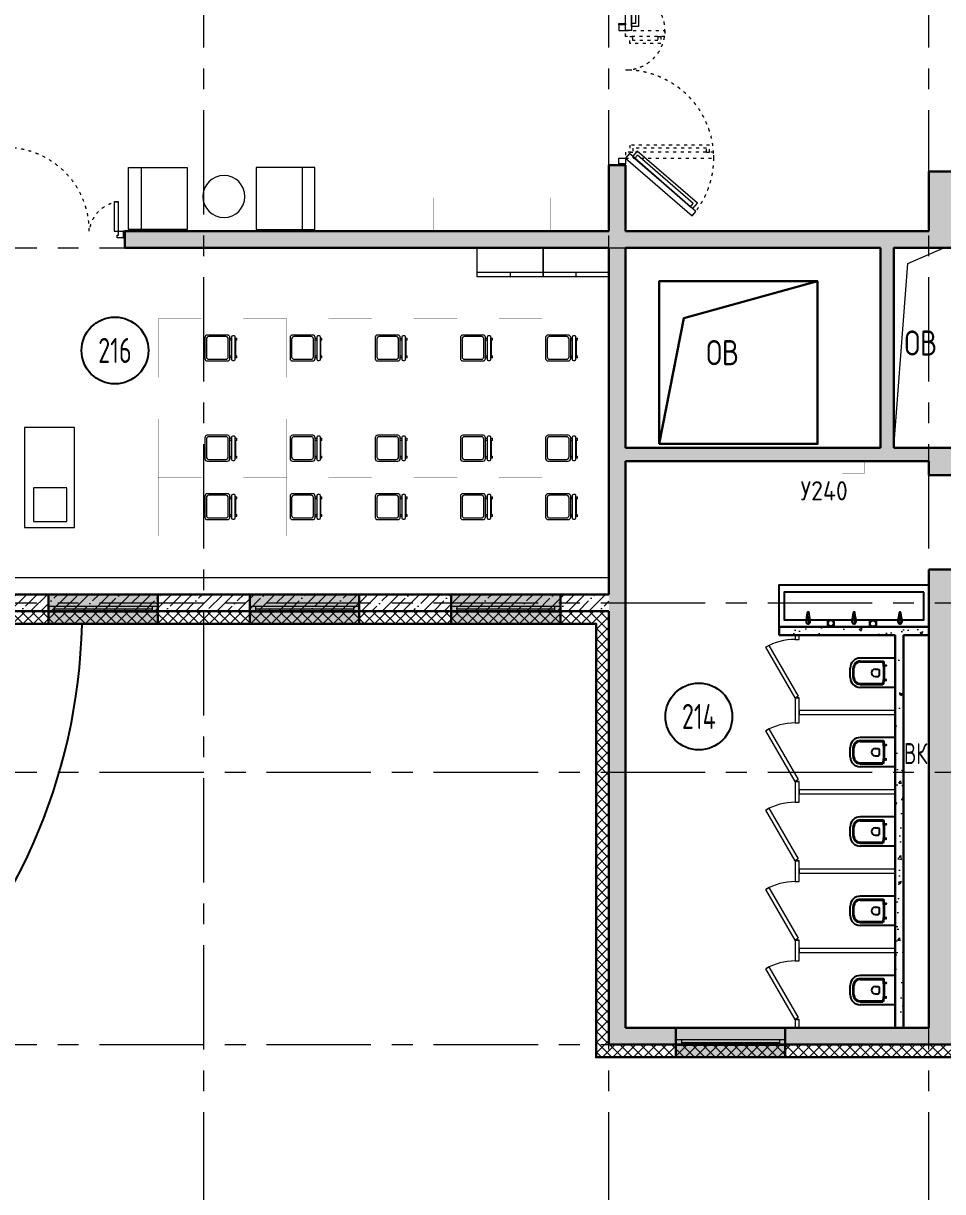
# Model space of a CAD drawing. Header units: millimetres. Extents: x -13407 to 95998, y -2719 to 109387.
# Drawn here: x 40525 to 51530, y 4380 to 18370 of the extents above; entities that cross this region are included whole.
import ezdxf
from ezdxf.enums import TextEntityAlignment as Align

# ---------------------------------------------------------------- set-up
doc = ezdxf.new("R2010")
doc.units = ezdxf.units.MM
for name, pattern in [('ACAD_ISO03W100', [30, 12, -18]), ('CENTER', [2, 1.25, -0.25, 0.25, -0.25]), ('HIDDEN', [6, 4, -2])]:
    doc.linetypes.add(name, pattern=pattern)
for name, color, linetype, lineweight in [('АР_Двери', 5, 'Continuous', 18), ('АР_Маркер экспликации', 239, 'Continuous', 13), ('АР_Навесной фасад', 5, 'Continuous', 5), ('АР_Номер помещения', 1, 'Continuous', 25), ('АР_Окна БЛОК', 250, 'Continuous', 13), ('АР_Оси', 193, 'Continuous', 9), ('АР_Перегородки газоблок', 165, 'Continuous', 30), ('АР_Перегородки газоблок_Штрих', 165, 'Continuous', 5), ('АР_Перегородки сантехнические', 216, 'Continuous', 9), ('АР_Подоконники', 163, 'Continuous', 9), ('АР_Помещения_площадь', 19, 'Continuous', 9), ('АР_Сущ Несущая стена', 202, 'Continuous', 30), ('АР_тонкая линия', 250, 'Continuous', 0), ('АР_Утеплитель', 250, 'Continuous', 9), ('АР_Штриховка монолит', 250, 'Continuous', 9), ('ТХ_мебель передв', 250, 'Continuous', 13), ('ТХ_ОСНОВНОЙ', 103, 'Continuous', 25)]:
    doc.layers.add(name, color=color, linetype=linetype, lineweight=lineweight)
for name, color, linetype in [('АР_Отверстия', 251, 'Continuous'), ('ТХ_дозаторы', 7, 'Continuous'), ('ТХ_обор_бытовое', 14, 'Continuous'), ('ТХ_обор_бытовое_поз', 14, 'Continuous'), ('ТХ_сантехника', 253, 'Continuous')]:
    doc.layers.add(name, color=color, linetype=linetype)
doc.layers.get('ТХ_ОСНОВНОЙ').off()
doc.styles.add('ICOCPEUR', font='isocpeur.ttf')
doc.styles.add('ISOCPEUR', font='isocpeur.ttf', dxfattribs={"width": 0.7})
doc.styles.add('ISOCPEUR_1', font='isocpeur.ttf', dxfattribs={"width": 0.9, "height": 250})
doc.styles.get("Standard").update_dxf_attribs({"font": 'arial.ttf'})

# ---------------------------------------------------------------- blocks, each defined once
blk = doc.blocks.new('*U280')
at = {"color": 253}
for p, q in [((0, 0), (0, -50)), ((700, 0), (700, -50))]:
    blk.add_line(p, q, dxfattribs=at)
blk.add_lwpolyline([(0, 0), (606, 350), (628, 312), (22, -38)], close=True, dxfattribs=at)
blk.add_arc((0, 0), 700, 0, 30, dxfattribs=at)
blk = doc.blocks.new('*U281')
at = {"color": 253}
for p, q in [((0, 0), (0, -50)), ((700, 0), (700, -50))]:
    blk.add_line(p, q, dxfattribs=at)
blk.add_lwpolyline([(0, 0), (606, 350), (628, 312), (22, -38)], close=True, dxfattribs=at)
blk.add_arc((0, 0), 700, 0, 30, dxfattribs=at)
blk = doc.blocks.new('*U267')
at = {"color": 253}
for p, q in [((0, 0), (0, -50)), ((700, 0), (700, -50))]:
    blk.add_line(p, q, dxfattribs=at)
blk.add_lwpolyline([(0, 0), (606, 350), (628, 312), (22, -38)], close=True, dxfattribs=at)
blk.add_arc((0, 0), 700, 0, 30, dxfattribs=at)
blk = doc.blocks.new('*U268')
at = {"color": 253}
for p, q in [((0, 0), (0, -50)), ((700, 0), (700, -50))]:
    blk.add_line(p, q, dxfattribs=at)
blk.add_lwpolyline([(0, 0), (606, 350), (628, 312), (22, -38)], close=True, dxfattribs=at)
blk.add_arc((0, 0), 700, 0, 30, dxfattribs=at)
blk = doc.blocks.new('*U269')
at = {"color": 253}
for p, q in [((0, 0), (0, -50)), ((700, 0), (700, -50))]:
    blk.add_line(p, q, dxfattribs=at)
blk.add_lwpolyline([(0, 0), (606, 350), (628, 312), (22, -38)], close=True, dxfattribs=at)
blk.add_arc((0, 0), 700, 0, 30, dxfattribs=at)
blk = doc.blocks.new('Полуторная_на лестницу')
at = {"color": 253}
for points in [[(75, 80), (75, 1080), (125, 1080), (125, 80)], [(1375, 430), (1375, 80), (1425, 80), (1425, 430)]]:
    blk.add_lwpolyline(points, close=True, dxfattribs=at)
for points in [[(0, 0), (0, 80), (20, 80), (20, 0), (0, 0)], [(20, 80), (20, 0), (90, 0), (90, 30), (75, 30), (75, 80), (20, 80)], [(1480, 80), (1480, 0), (1410, 0), (1410, 30), (1425, 30), (1425, 80), (1480, 80)], [(1500, 0), (1500, 80), (1480, 80), (1480, 0), (1500, 0)]]:
    blk.add_lwpolyline(points, dxfattribs=at)
at = {"color": 253, "linetype": 'ACAD_ISO03W100', "ltscale": 3}
for centre, radius, start, end in [((75, 80), 1000, 0, 90), ((1465, 40), 392, 95.9075, 174.0925)]:
    blk.add_arc(centre, radius, start, end, dxfattribs=at)
blk = doc.blocks.new('*U224')
h = blk.add_hatch(color=253)
h.dxf.hatch_style = 1
h.paths.add_polyline_path([(-1310, -140), (0, -140), (0, 220), (-1310, 220)])
at = {"color": 253, "lineweight": 30}
for p, q in [((-1310, -140), (-1310, 220)), ((0, -140), (0, 220))]:
    blk.add_line(p, q, dxfattribs=at)
at = {"color": 253}
for p, q in [((0, 220), (-1310, 220)), ((-1310, 70), (0, 70)), ((-1310, 0), (0, 0)), ((-1240, 0), (-1240, 70)), ((-1240, 35), (-70, 35)), ((-70, 0), (-70, 70)), ((-1310, -140), (0, -140)), ((-1310, -140), (-1310, -140)), ((-1310, -140), (-1310, -140)), ((0, -140), (0, -140)), ((0, -140), (0, -140))]:
    blk.add_line(p, q, dxfattribs=at)
blk = doc.blocks.new('*U225')
h = blk.add_hatch(color=253)
h.dxf.hatch_style = 1
h.paths.add_polyline_path([(-1310, -140), (0, -140), (0, 220), (-1310, 220)])
at = {"color": 253, "lineweight": 30}
for p, q in [((-1310, -140), (-1310, 220)), ((0, -140), (0, 220))]:
    blk.add_line(p, q, dxfattribs=at)
at = {"color": 253}
for p, q in [((0, 220), (-1310, 220)), ((-1310, 70), (0, 70)), ((-1310, 0), (0, 0)), ((-1240, 0), (-1240, 70)), ((-1240, 35), (-70, 35)), ((-70, 0), (-70, 70)), ((-1310, -140), (0, -140)), ((-1310, -140), (-1310, -140)), ((-1310, -140), (-1310, -140)), ((0, -140), (0, -140)), ((0, -140), (0, -140))]:
    blk.add_line(p, q, dxfattribs=at)
blk = doc.blocks.new('*U226')
h = blk.add_hatch(color=253)
h.dxf.hatch_style = 1
h.paths.add_polyline_path([(-1310, -140), (0, -140), (0, 220), (-1310, 220)])
at = {"color": 253, "lineweight": 30}
for p, q in [((-1310, -140), (-1310, 220)), ((0, -140), (0, 220))]:
    blk.add_line(p, q, dxfattribs=at)
at = {"color": 253}
for p, q in [((0, 220), (-1310, 220)), ((-1310, 70), (0, 70)), ((-1310, 0), (0, 0)), ((-1240, 0), (-1240, 70)), ((-1240, 35), (-70, 35)), ((-70, 0), (-70, 70)), ((-1310, -140), (0, -140)), ((-1310, -140), (-1310, -140)), ((-1310, -140), (-1310, -140)), ((0, -140), (0, -140)), ((0, -140), (0, -140))]:
    blk.add_line(p, q, dxfattribs=at)
blk = doc.blocks.new('*U173')
h = blk.add_hatch(color=253)
h.dxf.hatch_style = 1
h.paths.add_polyline_path([(-1310, -140), (0, -140), (0, 220), (-1310, 220)])
at = {"color": 253, "lineweight": 30}
for p, q in [((-1310, -140), (-1310, 220)), ((0, -140), (0, 220))]:
    blk.add_line(p, q, dxfattribs=at)
at = {"color": 253}
for p, q in [((0, 220), (-1310, 220)), ((-1310, 70), (0, 70)), ((-1310, 0), (0, 0)), ((-1240, 0), (-1240, 70)), ((-1240, 35), (-70, 35)), ((-70, 0), (-70, 70)), ((-1310, -140), (0, -140)), ((-1310, -140), (-1310, -140)), ((-1310, -140), (-1310, -140)), ((0, -140), (0, -140)), ((0, -140), (0, -140))]:
    blk.add_line(p, q, dxfattribs=at)
blk = doc.blocks.new('*U359')
at = {"layer": 'АР_Номер помещения', "color": 253}
blk.add_circle((-14493, 2674), 400, dxfattribs=at)
at = {"layer": 'АР_Номер помещения', "color": 253, "style": 'ISOCPEUR', "width": 0.7}
blk.add_attdef('НОМЕР_ПОМЕЩЕНИЯ', text='', height=300, dxfattribs=at).set_placement((-14493, 2674), align=Align.MIDDLE_CENTER)
at = {"layer": 'АР_Помещения_площадь', "color": 253, "lineweight": 30, "width": 0.7, "flags": 104}
blk.add_attdef('ИМЯ_ПОМЕЩЕНИЯ', text='', height=100, dxfattribs=at).set_placement((158, 1217), align=Align.MIDDLE_CENTER)
blk = doc.blocks.new('*U360')
at = {"layer": 'АР_Номер помещения', "color": 253}
blk.add_circle((-16412, 3582), 400, dxfattribs=at)
at = {"layer": 'АР_Номер помещения', "color": 253, "style": 'ISOCPEUR', "width": 0.7}
blk.add_attdef('НОМЕР_ПОМЕЩЕНИЯ', text='', height=300, dxfattribs=at).set_placement((-16412, 3582), align=Align.MIDDLE_CENTER)
at = {"layer": 'АР_Помещения_площадь', "color": 253, "lineweight": 30, "width": 0.7, "flags": 104}
blk.add_attdef('ИМЯ_ПОМЕЩЕНИЯ', text='', height=100, dxfattribs=at).set_placement((158, 1217), align=Align.MIDDLE_CENTER)
blk = doc.blocks.new('дв.1700')
at = {"layer": 'АР_Двери', "color": 253}
for points in [[(-87, 0), (-87, -80), (-70, -80), (-70, 0), (-87, 0)], [(-70, -80), (-70, 0), (0, 0), (0, -30), (0, -30), (0, -80), (-70, -80)], [(1596, -80), (1596, 0), (1526, 0), (1526, -30), (1526, -30), (1526, -80), (1596, -80)], [(1613, 0), (1613, -80), (1596, -80), (1596, 0), (1613, 0)]]:
    blk.add_lwpolyline(points, dxfattribs=at)
for points in [[(0, -80), (-692, -876), (-639, -922), (53, -126)], [(1997, -150), (1526, -150), (1526, -80), (1997, -80)], [(20, -164), (-606, -884), (-542, -940), (84, -219)], [(-3, -190), (-583, -858), (-546, -890), (35, -223)], [(1947, -235), (1576, -235), (1576, -150), (1947, -150)], [(1912, -200), (1611, -200), (1611, -150), (1912, -150)]]:
    blk.add_lwpolyline(points, close=True, dxfattribs=at)
at = {"layer": 'АР_Двери', "color": 253, "linetype": 'ACAD_ISO03W100', "ltscale": 3}
for points in [[(0, -80), (0, -1135), (70, -1135), (70, -80)], [(1456, -551), (1456, -80), (1526, -80), (1526, -551)]]:
    blk.add_lwpolyline(points, close=True, dxfattribs=at)
for points in [[(70, -1050), (70, -1085), (155, -1085), (155, -130), (70, -130), (70, -165)], [(1456, -466), (1456, -501), (1371, -501), (1371, -130), (1456, -130), (1456, -165)], [(70, -1050), (120, -1050), (120, -165), (70, -165)], [(1456, -466), (1406, -466), (1406, -165), (1456, -165)]]:
    blk.add_lwpolyline(points, dxfattribs=at)
for centre, radius, start, end in [((0, -80), 1055, 229, 0), ((1526, -80), 471, 180, 351.4758)]:
    blk.add_arc(centre, radius, start, end, dxfattribs=at)
blk = doc.blocks.new('унитаз поликлиники')
at = {"color": 253}
for p, q in [((0, 175), (0, -175)), ((0, 175), (420, 175)), ((126, 87), (100, 87)), ((112, 73), (112, 100)), ((420, 139), (150, 139)), ((420, 129), (157, 129)), ((192, -34), (192, 34)), ((242, 44), (202, 44)), ((494, 57), (494, -57)), ((504, 55), (504, -55)), ((540, 55), (540, -55)), ((126, -87), (99, -86)), ((112, -73), (112, -100)), ((420, -139), (148, -139)), ((420, -129), (155, -129)), ((242, -44), (202, -44)), ((0, -175), (420, -175))]:
    blk.add_line(p, q, dxfattribs=at)
for centre, radius, start, end in [((420, 55), 120, 0, 90), ((242, 0), 43.7, 270, 90), ((420, 55), 83.5, 359.8619, 90.3335), ((420, 55), 74, 0, 90), ((420, -55), 120, 270, 0), ((420, -55), 84, 270, 0), ((420, -55), 74, 270, 358.4018)]:
    blk.add_arc(centre, radius, start, end, dxfattribs=at)
at = {"color": 253, "extrusion": (0, 0, -1)}
for centre, major_axis, ratio, start_param, end_param in [((112, 87), (3.55, 3.55), 1, 5.504025, 11.78721), ((1158, 0), (-731, -726), 0.993775, 0.659849, 0.910919), ((984, 0), (-23, -941), 0.89728, 1.422258, 1.677847), ((150, 127), (-5.6, -10.5), 0.821373, 1.269211, 2.570669), ((154, 120), (-5.61, -7.72), 0.798093, 1.232924, 2.686723), ((148, -127), (5.4, -10.4), 0.836443, 0.56114, 1.877577), ((155, -117), (5.3, -10.4), 0.842984, 0.549902, 1.8819), ((202, -33), (4.12, -9.49), 0.964797, 0.42926, 1.943413)]:
    blk.add_ellipse(centre, major_axis=major_axis, ratio=ratio, start_param=start_param, end_param=end_param, dxfattribs=at)
at = {"color": 253}
for centre, major_axis, ratio, start_param, end_param in [((202, 33), (4.12, 9.49), 0.964797, 0.42926, 1.943413), ((112, -87), (3.54, -3.55), 1, 5.504025, 11.78721)]:
    blk.add_ellipse(centre, major_axis=major_axis, ratio=ratio, start_param=start_param, end_param=end_param, dxfattribs=at)
blk = doc.blocks.new('Из_буфера31843')
at = {"color": 253}
for p, q in [((366, 166), (359, 113)), ((395, 113), (388, 166)), ((916, 166), (909, 113)), ((945, 113), (938, 166)), ((1466, 166), (1459, 113)), ((1495, 113), (1488, 166)), ((356, 104), (352, 62)), ((363, 87), (363, 101)), ((390, 87), (363, 87)), ((390, 101), (390, 87)), ((402, 62), (398, 104)), ((906, 104), (902, 62)), ((913, 87), (913, 101)), ((940, 87), (913, 87)), ((940, 101), (940, 87)), ((952, 62), (948, 104)), ((1456, 104), (1452, 62)), ((1463, 87), (1463, 101)), ((1490, 87), (1463, 87)), ((1490, 101), (1490, 87)), ((1502, 62), (1498, 104))]:
    blk.add_line(p, q, dxfattribs=at)
at = {"color": 253, "lineweight": 13, "ltscale": 500}
for p, q in [((377, 85), (377, 23)), ((927, 85), (927, 23)), ((1477, 85), (1477, 23))]:
    blk.add_line(p, q, dxfattribs=at)
at = {"color": 253}
for points in [[(1827, 500), (27, 500), (27, 0), (1827, 0)], [(1762, 415), (92, 415), (92, 85), (1762, 85)]]:
    blk.add_lwpolyline(points, close=True, dxfattribs=at)
for centre, major_axis, start_param, end_param in [((377, 165), (-7.91, 7.91), 4.051589, 6.943986), ((927, 165), (-7.91, 7.91), 4.051589, 6.943986), ((1477, 165), (-7.91, 7.91), 4.051589, 6.943986), ((377, 62), (-17.7, -17.7), -0.785398, 2.356194), ((377, 102), (-14.9, -14.9), -1.35736, -0.875625), ((377, 102), (-14.9, 14.9), 4.498953, 6.496621), ((377, 101), (-9.62, 9.62), 3.926991, 7.068583), ((377, 102), (-14.9, 14.9), 4.017217, 4.498953), ((927, 62), (-17.7, -17.7), -0.785398, 2.356194), ((927, 102), (-14.9, -14.9), -1.35736, -0.875625), ((927, 102), (-14.9, 14.9), 4.498953, 6.496621), ((927, 101), (-9.62, 9.62), 3.926991, 7.068583), ((927, 102), (-14.9, 14.9), 4.017217, 4.498953), ((1477, 62), (-17.7, -17.7), -0.785398, 2.356194), ((1477, 102), (-14.9, -14.9), -1.35736, -0.875625), ((1477, 102), (-14.9, 14.9), 4.498953, 6.496621), ((1477, 101), (-9.62, 9.62), 3.926991, 7.068583), ((1477, 102), (-14.9, 14.9), 4.017217, 4.498953)]:
    blk.add_ellipse(centre, major_axis=major_axis, ratio=1, start_param=start_param, end_param=end_param, dxfattribs=at)
blk = doc.blocks.new('стол с тумбой 1200х600')
at = {"color": 253}
blk.add_lwpolyline([(-19012, 19801), (-19012, 21001), (-19612, 21001), (-19612, 19801)], close=True, dxfattribs=at)
at = {"color": 253, "linetype": 'HIDDEN', "ltscale": 0.1}
blk.add_lwpolyline([(-19505, 19875), (-19105, 19875), (-19105, 20275), (-19505, 20275)], close=True, dxfattribs=at)
blk = doc.blocks.new('стул 5  340х340')
at = {"color": 253, "linetype": 'ByBlock', "extrusion": (-6.19742e-05, 0.000470712, 1)}
for p, q in [((-15341, 16665, 197), (-15316, 16665, 197)), ((-15341, 16665, 197), (-15341, 16642, 197)), ((-15316, 16642, 197), (-15316, 16665, 197)), ((-15316, 16653, 197), (-15129, 16653, 197)), ((-15129, 16665, 197), (-15104, 16665, 197)), ((-15129, 16665, 197), (-15129, 16642, 197)), ((-15104, 16642, 197), (-15104, 16665, 197)), ((-15375, 16628, 197), (-15375, 16620, 197)), ((-15087, 16642, 197), (-15361, 16642, 197)), ((-15361, 16606, 197), (-15087, 16606, 197)), ((-15341, 16606, 197), (-15341, 16583, 197)), ((-15316, 16583, 197), (-15316, 16606, 197)), ((-15129, 16606, 197), (-15129, 16583, 197)), ((-15104, 16583, 197), (-15104, 16606, 197)), ((-15073, 16620, 197), (-15073, 16628, 197))]:
    blk.add_line(p, q, dxfattribs=at)
at = {"color": 253, "ltscale": 100, "extrusion": (-6.19742e-05, 0.000470712, 1), "elevation": 206}
for points in [[(-15348, 16583), (-15097, 16583, -0.414169), (-15068, 16554), (-15068, 16312, -0.414258), (-15097, 16283), (-15348, 16283, -0.414169), (-15377, 16312), (-15377, 16554, -0.414258)], [(-15328, 16563), (-15114, 16563, -0.414214), (-15085, 16534), (-15085, 16331, -0.414214), (-15114, 16302), (-15328, 16302, -0.414214), (-15357, 16331), (-15357, 16534, -0.414214)]]:
    blk.add_lwpolyline(points, format="xyb", close=True, dxfattribs=at)
at = {"color": 253, "linetype": 'ByBlock', "extrusion": (-6.19742e-05, 0.000470712, 1)}
for centre, start, end in [((-15361, 16628, 206), 90, 180), ((-15361, 16620, 206), 180, 270), ((-15087, 16628, 206), 0, 90), ((-15087, 16620, 206), 270, 0)]:
    blk.add_arc(centre, 13.9, start, end, dxfattribs=at)
blk = doc.blocks.new('У018.1')
at = {"layer": 'ТХ_мебель передв', "color": 253, "ltscale": 100, "const_width": 1}
blk.add_lwpolyline([(135239, 62061), (135239, 61361), (135759, 61361), (135759, 62061)], close=True, dxfattribs=at)
blk = doc.blocks.new('Шкаф канцелярский закрытый')
at = {"layer": 'ТХ_мебель передв', "color": 253}
blk.add_lwpolyline([(207495, -155297), (207495, -154509), (207146, -154509), (207146, -155297)], close=True, dxfattribs=at)
for points in [[(207199, -154509), (207199, -155297)], [(207199, -154903), (207146, -154903)]]:
    blk.add_lwpolyline(points, dxfattribs=at)
blk = doc.blocks.new('У101')
at = {"layer": 'ТХ_мебель передв', "color": 253, "const_width": 2}
blk.add_lwpolyline([(341448, -227858), (342148, -227858), (342148, -228258), (341448, -228258)], close=True, dxfattribs=at)
blk = doc.blocks.new('У240')
at = {"layer": 'ТХ_обор_бытовое', "color": 253, "lineweight": 0, "ltscale": 100, "transparency": 33554687, "const_width": 2}
blk.add_lwpolyline([(259065, 2932), (259065, 3192), (259215, 3192), (259215, 2932)], close=True, dxfattribs=at)
blk = doc.blocks.new('A$C500e89c7')
at = {"color": 253, "ltscale": 100}
blk.add_circle((-37, 37), 35.3, dxfattribs=at)
at = {"layer": 'ТХ_дозаторы', "color": 253, "ltscale": 100}
blk.add_lwpolyline([(-73, 75), (0, 75), (0, 0), (-73, 0)], close=True, dxfattribs=at)
blk = doc.blocks.new('Стол низкий')
at = {"layer": 'ТХ_мебель передв', "color": 253}
blk.add_open_spline([(184400, -228430, 0), (184400, -228568, 0), (184288, -228679, 0), (184151, -228679, 0), (184013, -228679, 0), (183897, -228568, 0), (183897, -228430, 0), (183897, -228287, 0), (184013, -228176, 0), (184151, -228176, 0), (184288, -228176, 0), (184400, -228287, 0), (184400, -228430, 0)], degree=3, knots=[0, 0, 0, 0, 1, 1, 1, 2, 2, 2, 3, 3, 3, 4, 4, 4, 4], dxfattribs=at)
blk = doc.blocks.new('У017')
at = {"layer": 'ТХ_мебель передв', "color": 253}
blk.add_lwpolyline([(252942, -218302), (253682, -218302), (253682, -219002), (252942, -219002)], close=True, dxfattribs=at)
blk.add_lwpolyline([(252942, -219002), (252942, -218852), (253682, -218852), (253682, -219002)], dxfattribs=at)

msp = doc.modelspace()

# ---------------------------------------------------------------- hatches: boundary and pattern name
at = {"layer": 'АР_Перегородки газоблок_Штрих', "ltscale": 100}
h = msp.add_hatch(dxfattribs=at)
h.set_pattern_fill('AR-CONC', color=253, scale=2)
h.set_pattern_definition([(50, (-429336.16, -159987.7), (364.36934, -31.87817), [38.1, -419.1]), (355, (-429336.16, -159987.7), (-70.48684, 382.1137), [30.48, -335.28117]), (100.451445, (-429305.8, -159990.36), (293.8825, 350.2355), [32.38002, -356.1805]), (46.1842, (-429336.16, -159886.1), (542.1581, -84.08466), [57.15, -628.65]), (96.63556, (-429291, -159893.1), (474.80827, 494.85225), [48.57005, -534.2712]), (351.18415, (-429336.16, -159886.1), (474.80827, 494.85225), [45.71993, -502.91946]), (21, (-429285.36, -159911.5), (303.22878, -204.5304), [38.1, -419.1]), (326, (-429285.36, -159911.5), (123.60406, 368.37593), [30.48, -335.28]), (71.451445, (-429260.1, -159928.55), (426.83284, 163.84554), [32.38002, -356.17988]), (37.5, (-429336.16, -159987.7), (6.177207, 169.110078), [0, -331.216, 0, -340.36, 0, -336.55]), (7.5, (-429336.16, -159987.7), (133.639325, 200.36115), [0, -194.056, 0, -323.596, 0, -128.27]), (327.5, (-429449.44, -159987.7), (271.18119, -11.457488), [0, -127, 0, -396.24, 0, -525.78]), (317.5, (-429500.24, -159987.7), (296.25836, 50.85298), [0, -165.1, 0, -263.144, 0, -373.38])])
h.paths.add_polyline_path([(51365, 11143.4), (49574, 11143.4), (49574, 11043.4), (50962.8, 11043.4), (50962.7, 6392.2), (51062.8, 6392.2), (51062.8, 11043.4), (51365, 11043.4)])
at = {"layer": 'АР_Утеплитель', "ltscale": 100}
h = msp.add_hatch(dxfattribs=at)
h.set_pattern_fill('ANSI37', color=253, scale=700)
h.set_pattern_definition([(45, (-945096.63, 49045.73), (-61.871843, 61.871843), []), (135, (-945096.63, 49045.73), (-61.871843, -61.871843), [])])
h.paths.add_polyline_path([(14984.6, 47631), (14834.6, 47631), (14829.8, 47062.2), (17959.8, 47062.2), (17959.8, 44132.2), (21080, 44132.2), (21080, 36112.2), (17279.8, 36112.2), (17279.8, 35982.2), (11889.8, 35982.2), (11889.8, 27372.2), (16865, 27372.2), (16865, 31337.2), (51665, 31337.2), (51665, 27372.2), (62165, 27372.2), (62165, 9502.2), (68515, 9502.2), (68515, -207.8), (55415, -207.8), (55415, 6142.2), (47535, 6142.2), (47535, 11332.2), (38999.7, 11332.2), (38999.7, 10932.2), (39149.7, 10932.2), (39149.7, 11182.2), (47385, 11182.2), (47385, 5992.2), (55265, 5992.2), (55265, -357.8), (68665, -357.8), (68665, 9652.2), (62315, 9652.2), (62315, 27522.2), (51815, 27522.2), (51815, 31487.2), (16715, 31487.2), (16715, 27522.2), (12039.8, 27522.2), (12039.8, 35832.2), (17429.8, 35832.2), (17429.8, 35962.2), (21230, 35962.2), (21230, 44282.2), (18109.8, 44282.2), (18109.8, 47212.2), (14979.8, 47212.2)])
h.paths.add_polyline_path([(14829.8, 49271), (14979.8, 49271), (14979.8, 50412.5), (15129.8, 50412.5), (15129.8, 50562.5), (14829.8, 50562.5)])
at = {"layer": 'АР_Штриховка монолит', "ltscale": 100}
h = msp.add_hatch(dxfattribs=at)
h.set_pattern_fill('ANSI35', color=253, scale=700)
h.set_pattern_definition([(45, (-951587.71, 109892.1), (-123.743687, 123.743687), []), (45, (-951463.97, 109892.1), (-123.743687, 123.743687), [218.75, -43.75, 0, -43.75])])
h.paths.add_polyline_path([(55415.1, 6342.2), (51665.1, 6342.2), (51665.1, 11827.9), (51365.1, 11827.9), (51365.1, 6342.2), (47735.1, 6342.2), (47735.1, 13128.5), (51365.1, 13128.5), (51365.1, 12957.9), (51665.1, 12957.9), (51665.1, 13288.5), (50944.9, 13288.5), (50944.9, 15682.2), (51665.1, 15682.2), (51665.1, 16594.7), (51365, 16594.7), (51365.1, 15882.2), (50409.9, 15882.2), (50409.9, 15682.2), (50784.9, 15682.2), (50784.9, 13288.5), (47735.1, 13288.5), (47735.1, 15682.2), (50409.9, 15682.2), (50409.9, 15882.2), (47735, 15882.2), (47735, 16669.7), (47535, 16669.7), (47535, 15882.2), (41738.4, 15882.2), (41738.4, 15682.2), (47535.1, 15682.2), (47535.1, 6142.2), (55415.1, 6142.2)])
h = msp.add_hatch(dxfattribs=at)
h.set_pattern_fill('ANSI35', color=253, scale=700)
h.set_pattern_definition([(45, (-943338.09, 109892.1), (-123.743687, 123.743687), []), (45, (-943214.34, 109892.1), (-123.743687, 123.743687), [218.75, -43.75, 0, -43.75])])
h.paths.add_polyline_path([(47535, 11532.2), (36357, 11532.2), (36357, 11332.2), (38599.7, 11332.2), (38599.7, 10932.2), (38999.7, 10932.2), (38999.7, 11332.2), (47535, 11332.2)])

# ---------------------------------------------------------------- linework, layer by layer
at = {"color": 253, "lineweight": 30, "ltscale": 100}
msp.add_lwpolyline([(48135, 13333.5), (50033, 13333.5), (50033, 15282.2), (48135, 15282.2)], close=True, dxfattribs=at)
msp.add_lwpolyline([(48135, 13333.5), (48432.4, 14840.1), (50033, 15282.2)], dxfattribs=at)
at = {"color": 253, "ltscale": 100}
msp.add_arc((34347.6, 11329.7), 6880.9, 181.31042, 358.68958, dxfattribs=at)
at = {"layer": 'АР_Навесной фасад', "color": 253, "ltscale": 100}
for p, q in [((47385, 11182.2), (39149.7, 11182.2)), ((47375, 11172.2), (39159.7, 11172.2)), ((47375, 11172.2), (47375, 5982.2)), ((47385, 11182.2), (47385, 5992.2)), ((55255, 5982.2), (47375, 5982.2)), ((55265, 5992.2), (47385, 5992.2))]:
    msp.add_line(p, q, dxfattribs=at)
at = {"layer": 'АР_Оси', "color": 253, "linetype": 'CENTER', "ltscale": 1000}
for p, q in [((42685, -1919.1), (42685, 32388.4)), ((47535, -1919.1), (47535, 32388.4)), ((51365, -1919.1), (51365, 32388.4)), ((-12563.8, 15682.2), (71033.4, 15682.2)), ((-12563.8, 11432.2), (71033.4, 11432.2)), ((-12563.8, 9402.2), (71033.4, 9402.2)), ((-12563.8, 6142.2), (71033.4, 6142.2))]:
    msp.add_line(p, q, dxfattribs=at)
at = {"layer": 'АР_Перегородки газоблок', "color": 253, "ltscale": 100}
for points in [[(49574, 11043.4), (49574, 11143.4)], [(49574, 11143.4), (51365, 11143.4)], [(50962.8, 11043.4), (49574, 11043.4)], [(50962.8, 6342.2), (50962.8, 11043.4)], [(51062.8, 11043.4), (51062.8, 6342.2)], [(51365, 11043.4), (51062.8, 11043.4)]]:
    msp.add_lwpolyline(points, dxfattribs=at)
at = {"layer": 'АР_Перегородки сантехнические', "color": 253, "lineweight": 0}
for points in [[(49762.8, 10992.2), (49812.8, 10992.2), (49812.8, 11042.2), (49762.8, 11042.2)], [(49762.8, 9992.2), (49812.8, 9992.2), (49812.8, 10292.2), (49762.8, 10292.2)], [(50962.8, 10092.2), (50962.8, 10142.2), (49812.8, 10142.2), (49812.8, 10092.2)], [(49762.8, 9042.2), (49812.8, 9042.2), (49812.8, 9292.2), (49762.8, 9292.2)], [(50962.8, 9142.2), (50962.8, 9192.2), (49812.8, 9192.2), (49812.8, 9142.2)], [(49762.8, 8092.2), (49812.8, 8092.2), (49812.8, 8342.2), (49762.8, 8342.2)], [(50962.8, 8192.2), (50962.8, 8242.2), (49812.8, 8242.2), (49812.8, 8192.2)], [(49762.8, 7142.2), (49812.8, 7142.2), (49812.8, 7392.2), (49762.8, 7392.2)], [(50962.8, 7242.2), (50962.8, 7292.2), (49812.8, 7292.2), (49812.8, 7242.2)], [(49762.8, 6342.2), (49812.8, 6342.2), (49812.8, 6442.2), (49762.8, 6442.2)]]:
    msp.add_lwpolyline(points, close=True, dxfattribs=at)
at = {"layer": 'АР_Подоконники', "color": 253, "ltscale": 100}
msp.add_line((39738.4, 11732.2), (47535, 11732.2), dxfattribs=at)
at = {"layer": 'АР_Сущ Несущая стена', "color": 253, "ltscale": 100}
for p, q in [((47535, 16669.7), (47535, 15882.2)), ((47735, 16669.7), (47535, 16669.7)), ((47735, 16669.7), (47535, 16669.7)), ((47735, 16669.7), (47735, 15882.2)), ((51365, 16594.7), (51365, 15882.2)), ((51365, 16594.7), (51665, 16594.7)), ((41738.4, 15882.3), (41738.4, 15682.3)), ((41738.4, 15882.2), (47535, 15882.2)), ((47735, 15882.2), (50455.4, 15882.2)), ((50384.9, 15882.2), (51365, 15882.2)), ((41738.4, 15682.3), (47535, 15682.2)), ((47535, 11532.2), (47535, 15682.2)), ((47735, 13288.5), (47735, 15682.2)), ((50944.9, 15682.2), (51665, 15682.2)), ((47735, 6342.2), (47735, 13128.5)), ((51365, 13128.5), (51365, 12957.9)), ((51365, 11827.9), (51365, 6342.3)), ((51365, 11827.9), (51665, 11827.9)), ((36357, 11532.2), (47535, 11532.2)), ((38999.7, 11332.2), (47535, 11332.2)), ((47535, 6142.2), (47535, 11332.2)), ((51365, 6342.2), (47735, 6342.2)), ((55415, 6142.2), (47535, 6142.2))]:
    msp.add_line(p, q, dxfattribs=at)
for points in [[(47735, 15682.2), (50784.9, 15682.2)], [(50784.9, 13288.5), (50784.9, 15682.2)], [(50944.9, 15682.2), (50944.9, 13288.5)], [(47735, 13288.5), (50786.6, 13288.5)], [(50946.6, 13288.5), (51665, 13288.5)], [(51365, 13128.5), (47735, 13128.5)], [(51665, 12957.9), (51365, 12957.9)]]:
    msp.add_lwpolyline(points, dxfattribs=at)
at = {"layer": 'АР_тонкая линия', "color": 253, "ltscale": 100}
msp.add_lwpolyline([(50944.9, 13288.8), (51113.1, 15493), (51545, 15682.5)], dxfattribs=at)

# ---------------------------------------------------------------- block references
at = {"layer": 'АР_Двери', "color": 253, "rotation": 90.00000000000001}
msp.add_blockref('дв.1700', (47655, 16756.7), dxfattribs=at)
at = {"layer": 'АР_Двери', "color": 253}
msp.add_blockref('Полуторная_на лестницу', (40238.4, 15802.3), dxfattribs=at)
at = {"layer": 'АР_Двери', "color": 253, "lineweight": 30, "rotation": 90.00000000000001}
for name, p in [('*U269', (49762.8, 10292.2)), ('*U268', (49762.8, 9292.2)), ('*U267', (49762.8, 8342.2)), ('*U281', (49762.8, 7392.2)), ('*U280', (49762.8, 6442.2))]:
    msp.add_blockref(name, p, dxfattribs=at)
at = {"layer": 'АР_Маркер экспликации', "color": 253}
ref = msp.add_blockref('*U359', (56113.9, 11778.9), dxfattribs=at)
ref.add_attrib('НОМЕР_ПОМЕЩЕНИЯ', '216', dxfattribs={"layer": 'АР_Номер помещения', "color": 253, "height": 300, "style": 'ISOCPEUR', "width": 0.7}).set_placement((41620.7, 14453), align=Align.MIDDLE_CENTER)
ref = msp.add_blockref('*U360', (65023.9, 6487.7), dxfattribs=at)
ref.add_attrib('НОМЕР_ПОМЕЩЕНИЯ', '214', dxfattribs={"layer": 'АР_Номер помещения', "color": 253, "height": 300, "style": 'ISOCPEUR', "width": 0.7}).set_placement((48611.8, 10070), align=Align.MIDDLE_CENTER)
at = {"layer": 'АР_Окна БЛОК', "color": 253, "xscale": -1, "rotation": 180}
for name, p in [('*U224', (42135, 11392.2)), ('*U225', (44545, 11392.2)), ('*U226', (46955, 11392.2)), ('*U173', (49645, 6202.2))]:
    msp.add_blockref(name, p, dxfattribs=at)
at = {"layer": 'ТХ_дозаторы', "color": 253, "ltscale": 100}
for p in [(50228.3, 11149.9), (50733.4, 11145.2)]:
    msp.add_blockref('A$C500e89c7', p, dxfattribs=at)
at = {"layer": 'ТХ_мебель передв', "color": 253}
for name, p in [('У018.1', (-93100.4, -47229.2)), ('У018.1', (-92080.4, -47229.2)), ('У018.1', (-91060.4, -47229.2)), ('У018.1', (-90040.4, -47229.2)), ('У018.1', (-89020.4, -47229.2)), ('У018.1', (-93100.4, -48429.2)), ('У018.1', (-92080.4, -48429.2)), ('У018.1', (-91060.4, -48429.2)), ('У018.1', (-90040.4, -48429.2)), ('У018.1', (-89020.4, -48429.2)), ('стол с тумбой 1200х600', (60150.6, -7468.9)), ('У018.1', (-93100.4, -49129.2)), ('У018.1', (-92080.4, -49129.2)), ('У018.1', (-91060.4, -49129.2)), ('У018.1', (-90040.4, -49129.2)), ('У018.1', (-89020.4, -49129.2))]:
    msp.add_blockref(name, p, dxfattribs=at)
at = {"layer": 'ТХ_мебель передв', "color": 253, "ltscale": 100, "xscale": -1, "rotation": 270}
for p in [(26414.2, 29704.6, -197), (27434.2, 29704.6, -197), (28454.2, 29704.6, -197), (29474.2, 29704.6, -197), (30494.2, 29704.6, -197), (26414.2, 28504.6, -197), (27434.2, 28504.6, -197), (28454.2, 28504.6, -197), (29474.2, 28504.6, -197), (30494.2, 28504.6, -197), (26414.2, 27804.6, -197), (27434.2, 27804.6, -197), (28454.2, 27804.6, -197), (29474.2, 27804.6, -197), (30494.2, 27804.6, -197)]:
    msp.add_blockref('стул 5  340х340', p, dxfattribs=at)
at = {"layer": 'ТХ_ОСНОВНОЙ', "color": 253, "rotation": 270}
for name, p in [('У017', (260787, 269584.2)), ('У240', (47398.2, 272193.4))]:
    msp.add_blockref(name, p, dxfattribs=at)
at = {"layer": 'ТХ_ОСНОВНОЙ', "color": 253}
for name, p in [('Стол низкий', (-141223.7, 244724.2, 0)), ('У101', (-297412.9, 244140)), ('У101', (-296712.9, 244140)), ('У101', (-296012.9, 244140)), ('У101', (-295312.9, 244140)), ('У101', (-294612.9, 244140))]:
    msp.add_blockref(name, p, dxfattribs=at)
at = {"layer": 'ТХ_ОСНОВНОЙ', "color": 253, "xscale": -1}
for name, p, rotation in [('У017', (-174988.8, 269584.2), 90), ('Шкаф канцелярский закрытый', (201254.7, -191813.3), 270), ('Шкаф канцелярский закрытый', (202043.5, -191813.3), 270)]:
    msp.add_blockref(name, p, dxfattribs=dict(at, rotation=rotation))
at = {"layer": 'ТХ_сантехника', "color": 253}
msp.add_blockref('Из_буфера31843', (49542.6, 11143.4), dxfattribs=at)
at = {"layer": 'ТХ_сантехника', "color": 253, "rotation": 180}
for p in [(50962.8, 10593.4), (50962.8, 9642.2), (50962.8, 9642.2), (50962.8, 8692.2), (50962.8, 8692.2), (50962.8, 7742.2), (50962.8, 7742.2), (50962.8, 6792.2), (50962.8, 6792.2)]:
    msp.add_blockref('унитаз поликлиники', p, dxfattribs=at)

# ---------------------------------------------------------------- texts
at = {"layer": 'АР_Отверстия', "color": 253, "ltscale": 100, "attachment_point": 5, "line_spacing_factor": 0.7, "style": 'ICOCPEUR'}
for s, insert, char_height in [('\\A1;{\\W0.8;ОВ}', (51266.9, 14541.9), 300), ('\\A1;{\\W0.8;ОВ}', (48894.6, 14426.5), 300), ('\\A1;{\\W0.7;ВК}', (51207.1, 9625.2), 250)]:
    msp.add_mtext(s, dxfattribs=dict(at, insert=insert, char_height=char_height))
at = {"layer": 'ТХ_обор_бытовое_поз', "color": 253, "style": 'ISOCPEUR_1', "width": 0.9}
msp.add_text('У240', height=230, dxfattribs=at).set_placement((49829.5, 12656.9))

doc.saveas('drawing.dxf')
